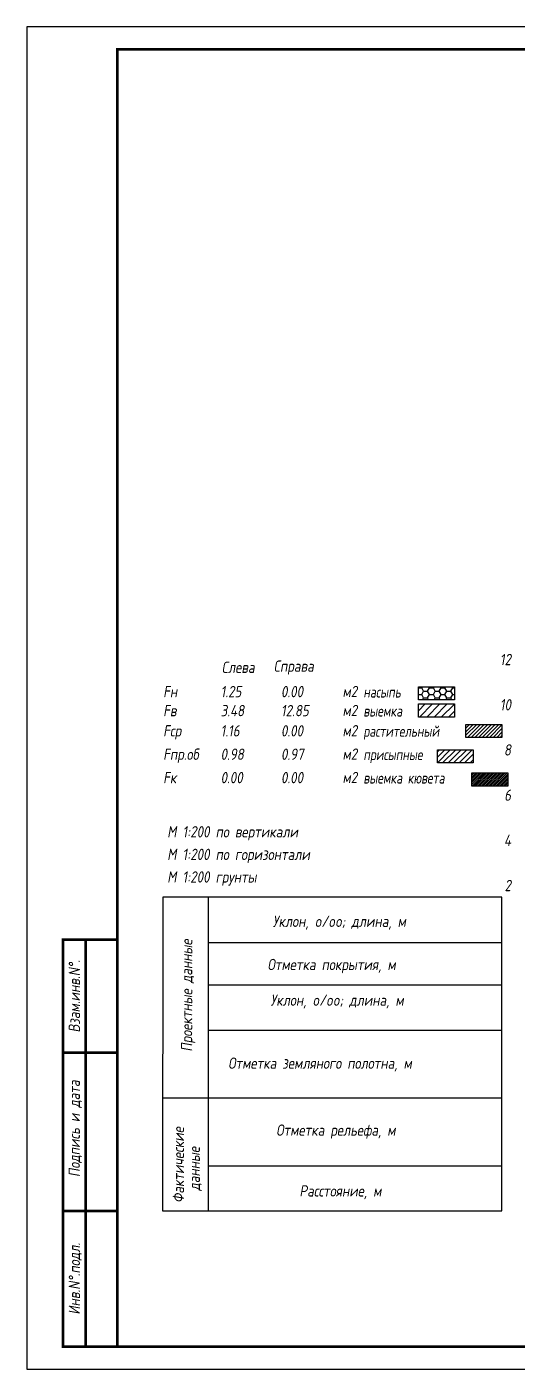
# Model space of a CAD drawing. Extents: x -717 to 1451, y -133302 to 233.
# Drawn here: x -30.1 to 78.3, y -99225.4 to -98928.4 of the extents above; entities that cross this region are included whole.
import ezdxf
from ezdxf.enums import TextEntityAlignment as Align

# ---------------------------------------------------------------- set-up
doc = ezdxf.new("R2010")
doc.units = 0
for name, color, linetype in [('Зарамочное оформление', 7, 'Continuous'), ('Линейка абсолютных высот', 7, 'Continuous'), ('Объем выемки', 7, 'Continuous'), ('Объем кюветов', 7, 'Continuous'), ('Объем насыпи', 7, 'Continuous'), ('Объем присыпных обочин', 7, 'Continuous'), ('Объем срезки растительного слоя', 7, 'Continuous'), ('Объём_2650', 7, 'Continuous'), ('Таблица', 7, 'Continuous')]:
    doc.layers.add(name, color=color, linetype=linetype)
for name, color, linetype, true_color in [('Объём_2563', 7, 'Continuous', 0xff8000), ('Объём_2570', 7, 'Continuous', 0x80ff00), ('Объём_2600', 7, 'Continuous', 0x808000), ('Объём_2620', 2, 'Continuous', 0xffff00)]:
    doc.layers.add(name, color=color, linetype=linetype, true_color=true_color)
doc.styles.add('М', font='romand.shx', dxfattribs={"width": 0.8, "oblique": 10, "height": 2.5})

# ---------------------------------------------------------------- blocks, each defined once
blk = doc.blocks.new('условные обозначения')
at = {"layer": 'Объём_2563'}
h = blk.add_hatch(dxfattribs=at)
h.set_pattern_fill('ANSI31', color=256, scale=0.3)
h.set_pattern_definition([(45, (-34.5, -100.5), (-0.673519, 0.673519), [])])
h.paths.add_polyline_path([(18.26, 7.53), (27.08, 7.53), (27.08, 4.62), (18.26, 4.62)])
at = {"layer": 'Объём_2570'}
h = blk.add_hatch(dxfattribs=at)
h.set_pattern_fill('ANSI31', color=3, scale=0.2)
h.set_pattern_definition([(45, (-32.9034, -100.5), (-0.4490128, 0.4490128), [])])
h.paths.add_polyline_path([(25.29, 13.16), (34.12, 13.16), (34.12, 10.25), (25.29, 10.25)])
at = {"layer": 'Объём_2600'}
h = blk.add_hatch(dxfattribs=at)
h.set_pattern_fill('ANSI31', color=6, scale=0.4)
h.set_pattern_definition([(45, (-34.5, -100.5), (-0.898026, 0.898026), [])])
h.paths.add_polyline_path([(13.63, 17.67), (22.46, 17.67), (22.46, 14.76), (13.63, 14.76)])
at = {"layer": 'Объём_2620'}
h = blk.add_hatch(dxfattribs=at)
h.set_pattern_fill('ANSI31', color=2, scale=0.1)
h.set_pattern_definition([(45, (-33.755, -100.5), (-0.2245064, 0.2245064), [])])
h.paths.add_polyline_path([(26.75, 2.41), (35.57, 2.41), (35.57, -0.5), (26.75, -0.5)])
at = {"layer": 'Объём_2650'}
h = blk.add_hatch(dxfattribs=at)
h.set_pattern_fill('HONEY', color=5, scale=0.3)
h.set_pattern_definition([(0, (-34.5, -100.5), (1.42875, 0.824889), [0.9525, -1.905]), (120, (-34.5, -100.5), (-1.42875, 0.824889), [0.9525, -1.905]), (60, (-34.5, -100.5), (3e-09, 1.6497784), [-1.905, 0.9525])])
h.paths.add_polyline_path([(13.63, 21.49), (22.46, 21.49), (22.46, 18.58), (13.63, 18.58)])
at = {"layer": 'Объём_2563'}
blk.add_lwpolyline([(18.26, 7.53), (27.08, 7.53), (27.08, 4.62), (18.26, 4.62)], close=True, dxfattribs=at)
at = {"layer": 'Объём_2620', "color": 2}
blk.add_lwpolyline([(26.75, 2.41), (35.57, 2.41), (35.57, -0.5), (26.75, -0.5)], close=True, dxfattribs=at)
at = {"layer": 'Объём_2650', "color": 5}
blk.add_lwpolyline([(13.63, 21.49), (22.46, 21.49), (22.46, 18.58), (13.63, 18.58)], close=True, dxfattribs=at)
at = {"layer": 'Объём_2650', "color": 6}
blk.add_lwpolyline([(13.63, 17.67), (22.46, 17.67), (22.46, 14.76), (13.63, 14.76)], close=True, dxfattribs=at)
at = {"layer": 'Объём_2650', "color": 3}
blk.add_lwpolyline([(25.29, 13.16), (34.12, 13.16), (34.12, 10.25), (25.29, 10.25)], close=True, dxfattribs=at)
at = {"layer": 'Объем насыпи', "color": 1, "style": 'М', "oblique": 10, "width": 0.8}
for s, p in [('насыпь', (0.09, 19.09)), ('выемка', (0.09, 14.89)), ('растительный', (0.09, 10.42)), ('присыпные', (0.09, 5.24)), ('выемка кювета', (0.09, 0.06))]:
    blk.add_text(s, height=2.5, dxfattribs=at).set_placement(p)

msp = doc.modelspace()

# ---------------------------------------------------------------- linework, layer by layer
at = {"layer": 'Таблица', "linetype": 'Continuous', "flags": 128}
for points in [[(0, -99121), (-0.054, -99190.421)], [(75, -99121), (0, -99121)], [(10, -99121), (10, -99190.421)], [(74.946, -99190.421), (75, -99121)], [(10, -99131), (75, -99131)], [(10, -99140.421), (75, -99140.421)], [(9.946, -99150.421), (74.946, -99150.421)], [(-0.054, -99165.421), (74.946, -99165.421)], [(9.946, -99180.421), (74.946, -99180.421)], [(-0.054, -99190.421), (74.946, -99190.421)]]:
    msp.add_lwpolyline(points, dxfattribs=at)

# ---------------------------------------------------------------- block references
at = {"layer": 'Объём_2570', "xscale": 0.9}
msp.add_blockref('условные обозначения', (44.274, -99095.915), dxfattribs=at)

# ---------------------------------------------------------------- texts
at = {"style": 'М', "oblique": 10, "width": 0.8}
msp.add_text('М 1:200 грунты', height=2.5, dxfattribs=at).set_placement((0.973, -99117.769))
at = {"layer": 'Линейка абсолютных высот', "style": 'М', "oblique": 10, "width": 0.8}
for s, p in [('12', (77, -99068.413)), ('10', (77, -99078.413)), ('8', (77, -99088.413)), ('6', (77, -99098.413)), ('4', (77, -99108.413)), ('2', (77, -99118.413))]:
    msp.add_text(s, height=2.5, dxfattribs=at).set_placement(p, align=Align.MIDDLE_RIGHT)
at = {"layer": 'Объем выемки', "style": 'М', "oblique": 10, "width": 0.8}
for s, p in [('Fв', (0.085, -99080.965)), ('3.48', (12.785, -99080.965)), ('12.85', (26.126, -99080.965)), ('м2', (39.731, -99080.931))]:
    msp.add_text(s, height=2.5, dxfattribs=at).set_placement(p)
at = {"layer": 'Объем кюветов', "style": 'М', "oblique": 10, "width": 0.8}
for s, p in [('Fк', (0.085, -99095.79)), ('0.00', (12.785, -99095.79)), ('0.00', (26.126, -99095.79)), ('м2', (39.731, -99095.756))]:
    msp.add_text(s, height=2.5, dxfattribs=at).set_placement(p)
at = {"layer": 'Объем насыпи', "style": 'М', "oblique": 10, "width": 0.8}
for s, p in [('Слева', (13.029, -99071.379)), ('Справа', (24.522, -99071.112)), ('Fн', (0.085, -99076.76)), ('1.25', (12.785, -99076.76)), ('0.00', (26.126, -99076.76)), ('м2', (39.731, -99076.726))]:
    msp.add_text(s, height=2.5, dxfattribs=at).set_placement(p)
at = {"layer": 'Объем присыпных обочин', "style": 'М', "oblique": 10, "width": 0.8}
for s, p in [('Fпр.об', (0.085, -99090.611)), ('0.98', (12.785, -99090.611)), ('м2', (39.731, -99090.577)), ('0.97', (26.126, -99090.611))]:
    msp.add_text(s, height=2.5, dxfattribs=at).set_placement(p)
at = {"layer": 'Объем срезки растительного слоя', "style": 'М', "oblique": 10, "width": 0.8}
for s, p in [('Fср', (0.085, -99085.432)), ('1.16', (12.785, -99085.432)), ('0.00', (26.126, -99085.432)), ('м2', (39.731, -99085.399))]:
    msp.add_text(s, height=2.5, dxfattribs=at).set_placement(p)
at = {"layer": 'Таблица', "style": 'М', "oblique": 10, "width": 0.8}
for s, p in [('М 1:200 по вертикали', (0.973, -99107.769)), ('М 1:200 по горизонтали', (0.973, -99112.769)), ('Уклон, o/oo; длина, м', (24.315, -99127.584)), ('Отметка покрытия, м', (23.148, -99137.139)), ('Уклон, o/oo; длина, м', (23.824, -99145.017)), ('Отметка земляного полотна, м', (14.462, -99158.965)), ('Отметка рельефа, м', (25.077, -99173.777)), ('Расстояние, м', (30.202, -99187.23))]:
    msp.add_text(s, height=2.5, dxfattribs=at).set_placement(p)
for s, p in [('Проектные данные ', (6.519, -99155.183)), ('Фактические ', (4.698, -99188.638)), ('данные', (8.204, -99185.933))]:
    msp.add_text(s, height=2.5, rotation=90, dxfattribs=at).set_placement(p)

# ---------------------------------------------------------------- wipeouts: each hides what was drawn before it
msp.add_wipeout([(-10.054, -99130.421), (-22.054, -99130.421), (-22.054, -99220.421), (-10.054, -99220.421)]).dxf.layer = 'Зарамочное оформление'

# ---------------------------------------------------------------- next in the draw order: linework, layer by layer
at = {"flags": 128}
msp.add_lwpolyline([(-30.054, -99225.421), (389.946, -99225.421), (389.946, -98928.421), (-30.054, -98928.421)], close=True, dxfattribs=at)
at = {"const_width": 0.6, "flags": 128}
msp.add_lwpolyline([(-10.054, -99220.421), (384.946, -99220.421), (384.946, -98933.421), (-10.054, -98933.421)], close=True, dxfattribs=at)
at = {"layer": 'Зарамочное оформление', "linetype": 'Continuous', "lineweight": -3, "const_width": 0.6, "flags": 128}
for points in [[(-10.054, -99220.421), (-22.054, -99220.421), (-22.054, -99130.421), (-10.054, -99130.421)], [(-17.054, -99220.421), (-17.054, -99130.421)], [(-22.054, -99155.421), (-10.054, -99155.421)], [(-22.054, -99190.421), (-10.054, -99190.421)]]:
    msp.add_lwpolyline(points, dxfattribs=at)

# ---------------------------------------------------------------- next in the draw order: texts
at = {"layer": 'Зарамочное оформление', "lineweight": 15, "style": 'М', "oblique": 10, "width": 0.8}
for s, p in [('Взам.инв.N%%d.', (-19.554, -99142.921)), ('Подпись и дата', (-19.572, -99172.227)), ('Инв.N%%d.подл.', (-19.554, -99205.421))]:
    msp.add_text(s, height=2.5, rotation=90, dxfattribs=at).set_placement(p, align=Align.MIDDLE_CENTER)

doc.saveas('drawing.dxf')
